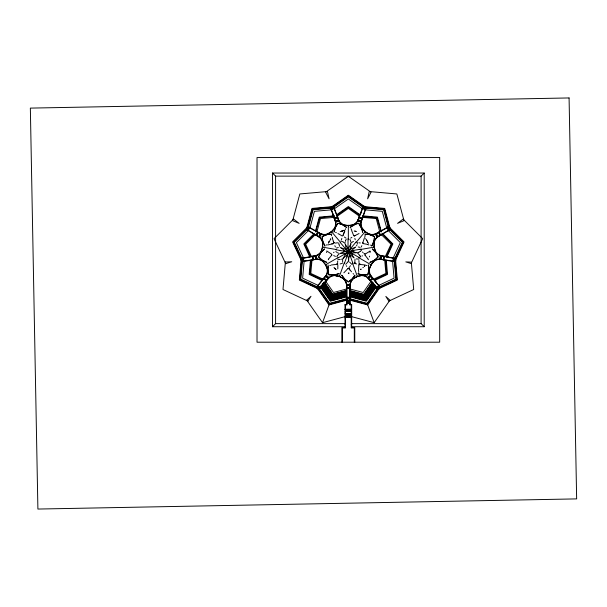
<?xml version="1.0" encoding="UTF-8"?>
<svg xmlns="http://www.w3.org/2000/svg" width="607" height="607" viewBox="0 0 607 607"><rect width="100%" height="100%" fill="white"/><g stroke="black" fill="none" stroke-linecap="round" stroke-linejoin="round"><path stroke-width="0.91" d="M345.406 244.181L346.149 249.507L341.028 247.853M368.76 269.531L368.752 268.18M348.335 260.38L349.662 254.401L354.215 257.922M380.134 259.272L380.771 255.653M322.431 247.231L322.628 242.754A10.448 10.448 0 0 0 315.018 234.886L305.662 244.242L311.254 256.23A10.448 10.448 0 0 0 321.095 251.435L322.431 247.201M327.826 267.414L327.909 271.079L328.857 274.888L333.698 275.092M342.629 259.644L342.636 262.33M351.673 316.664L374.162 322.689L389.922 300.169L385.832 296.436L388.821 301.11L413.708 289.501L411.311 262.125L405.802 261.898L411.068 263.544L422.669 238.665L403.101 219.097L397.539 223.368L404.019 220.682L396.857 193.959L369.231 191.539L367.622 198.823L371.059 192.207L348.35 176.296L325.633 192.207L329.077 198.823L327.461 191.539L299.835 193.959L292.673 220.682L299.16 223.368L293.591 219.097L274.023 238.665L285.685 263.658L291.732 261.754L285.396 262.027L282.991 289.501L307.908 301.125L310.996 296.284L306.763 300.162L322.537 322.689L345.019 316.664M304.115 261.207L302.627 278.165L317.977 285.32M310.405 260.304L309.175 274.387L322.37 280.662M311.027 260.911L309.889 273.977L321.702 279.486M341.923 342.204L341.923 327.499L345.019 327.499L345.019 304.433L346.567 304.433L346.506 284.357A10.448 10.448 0 0 0 343.289 278.583L339.343 276.496L335.011 275.532A10.448 10.448 0 0 0 325.936 281.663L333.524 292.498L346.301 289.076A10.448 10.448 0 0 0 343.289 278.552M327.826 267.406L328.167 265.047M359.048 262.497L358.896 260.479M354.792 263.385L354.974 259.371M355.019 247.489L350.064 249.12L350.854 243.043M354.883 262.869L354.951 262.368M365.239 234.818L364.754 237.512M368.661 270.866L367.721 274.766L361.059 274.637M328.106 266.306L328.068 271.299M377.266 288.363L367.265 277.096A10.759 10.759 0 0 0 362.683 275.35L357.242 276.238L352.5 279.053A10.759 10.759 0 0 0 350.11 283.332L349.662 285.867L349.662 304.896L351.21 304.896L351.21 327.962L354.306 327.962L354.306 342.204M358.661 272.391L358.79 271.488M337.712 261.048L337.636 262.497M333.956 232.2L334.449 229.856M364.291 238.255L362.72 242.929L363.123 243.619M357.569 242.497L357.204 244.067M334.214 231.684L336.005 226.29M374.185 239.75L374.458 236.586L369.481 234.659M379.747 258.977L380.308 255.797M380.536 258.977L381.044 256.071M383.169 259.652L383.753 256.336M383.601 259.394L384.072 256.731M383.928 259.796L384.512 256.458M386.796 257.201L392.896 243.915L382.622 233.574M393.237 261.093L393.708 258.43M393.548 261.526L394.155 258.127M393.935 261.594L394.535 258.195L393.389 257.99L392.79 261.389L393.935 261.594L380.088 259.272M344.996 242.701L345.102 242.178M361.211 221.843L365.907 208.611L362.66 207.427L362.265 208.52L365.505 209.703L365.907 208.611M374.102 240.152L372.357 244.833M341.43 239.78L341.832 238.399M358.509 270.752L358.866 264.796M309.987 227.853L314.411 211.327L331.521 209.832M315.374 231.677L319.274 217.116L334.29 215.804M346.21 298.872L346.567 300.222L350.125 300.177L350.489 298.872M343.092 258.794L345.853 253.43L340.481 253.233M334.449 229.856L335.777 226.441L337.978 223.186L342.591 224.651L346.65 227.337M345.368 241.282L345.656 240.501M381.515 255.896L381.15 259.318M343.122 235.129L343.516 233.976M346.718 255.926L348.198 251.753L347.25 255.365M362.66 207.427L357.751 220.584M354.253 230.986L355.71 231.426M363.016 207.556L357.47 221.57A10.759 10.759 0 0 1 353.767 224.772L348.35 225.796L342.925 224.772A10.759 10.759 0 0 1 339.222 221.57L333.683 207.556M355.012 231.085L356.461 231.608M322.537 322.689L329.002 304.926L318.273 289.615L316.3 287.953L299.357 280.055L300.989 261.344L300.571 258.961L292.635 241.943L305.981 228.604L307.096 226.661L311.983 208.429L330.838 206.782L332.841 206.054L348.35 195.196L363.851 206.054L365.854 206.782L384.709 208.429L389.595 226.661L390.718 228.604L404.057 241.943L396.159 258.885L395.718 261.488L397.342 280.055L380.399 287.953L378.396 289.653L367.698 304.926L374.162 322.689M339.275 276.572L344.26 262.884M344.381 263.408L347.583 254.614L343.031 258.134M365.551 208.482L360.793 222.777A10.759 10.759 0 0 0 361.567 227.617L365.065 231.882L369.875 234.583A10.759 10.759 0 0 0 374.769 234.507L388.025 227.337M361.446 220.804L358.138 219.855M360.983 213.125L360.383 213.725M361.127 212.731L360.907 212.268M334.434 228.331L331.43 231.646L327.681 234.029A10.448 10.448 0 0 1 321.08 233.93L319.199 237.094L307.134 230.007L308.857 227.01L309.866 227.595L308.136 230.584L307.134 230M345.8 240.137L346.256 239.219M361.855 245.683L361.271 246.996M371.135 264.925L369.435 269.068A10.448 10.448 0 0 0 373.897 279.03L385.885 273.438L384.732 260.259A10.448 10.448 0 0 0 373.844 261.397L371.135 264.963M356.886 245.031L356.529 245.865M343.873 233.035L344.313 232.102M386.568 255.888L392.084 244.06L381.932 233.316M393.177 257.952L400.339 242.603L388.237 230.501M328.288 259.75L328.637 259.045M362.698 242.891L362.948 242.398M345.3 229.461L345.732 228.657M328.766 258.817L331.839 254.963M354.784 275.275L351.893 279.114L348.342 281.823L344.784 279.114L341.9 275.275M355.027 275.183L352.189 279.008L348.342 281.974L344.503 279.023L341.65 275.183M307.468 230.197L309.198 227.208M307.992 230.061L309.342 227.724M311.596 232.564L313.887 233.885M315.572 231.904L319.798 217.746L334.503 216.046M315.951 235.061L317.651 232.124M316.459 234.955L317.81 232.61M316.634 235.433L318.311 232.519M319.077 236.609L320.557 234.052M319.684 237.117L321.293 234.317M329.146 241.669L328.873 242.132L329.222 241.707M330.352 239.575L330.732 238.923L330.504 239.659M330.428 239.613L330.785 238.999M329.76 240.941L329.996 240.19M333.562 243.619L333.736 242.398M336.202 225.925L338.031 223.33L342.295 224.658L346.316 227.276M372.303 244.932L371.719 245.888M371.871 245.994L373.942 241.328L374.587 236.51L370.111 234.666L365.148 234.12M348.137 261.647L348.426 261.192M350.451 265.684L349.655 266.777M326.012 275.555L317.074 286.383L319.722 288.606L319.972 288.31L317.324 286.087M344.928 230.835L342.94 235.728L342.189 236.002L339.176 234.165M336.87 256.526L337.196 256.025M347.963 268.491L343.865 272.824M344.738 243.437L348.031 248.597L350.892 244.044M372.425 281.898L363.821 294.274L350.163 290.571M350.087 291.026L364.01 294.805L372.766 282.232M364.01 294.805L372.797 282.255M373.07 282.604L364.208 295.336L350.11 291.565L364.185 295.29M372.842 283.735L364.397 295.875L350.125 291.997M350.148 292.491L364.595 296.406L373.146 284.114M364.595 296.406L373.176 284.144M373.442 284.501L364.784 296.937L350.171 293.022M374.322 284.061L364.982 297.468L350.095 293.431M365.156 297.954L374.094 285.184M374.132 285.214L365.179 297.999L350.118 293.925M374.921 284.82L365.368 298.538L350.14 294.456M375.255 285.229L365.566 299.069L350.156 294.896M365.74 299.547L375.521 285.586M375.581 285.571L365.755 299.6L350.087 295.404M375.847 285.927L365.953 300.131L350.11 295.89M376.143 286.307L366.142 300.662L350.125 296.33M375.945 287.483L366.34 301.201L350.148 296.861M348.001 261.837L345.717 264.326M337.28 255.904L338.827 254.105M318.584 236.609L320.306 233.619L308.864 227.01M350.952 248.407L348.228 251.708L345.057 253.559M351.286 248.483L348.464 251.905L345.216 253.825M319.722 288.606L328.835 277.923M317.074 286.383L317.818 285.495L320.466 287.718M325.435 276.458L328.22 278.476M317.362 286.625L326.725 274.827A10.759 10.759 0 0 0 327.651 270.009L325.83 264.804L322.234 260.623A10.759 10.759 0 0 0 317.598 259.014L302.696 261.222M333.964 267.604L335.064 268.643M350.064 249.12L356.081 241.95M356.013 242.519L365.376 231.358M319.434 288.363L329.434 277.096A10.759 10.759 0 0 1 334.009 275.35L339.457 276.238L344.199 279.053A10.759 10.759 0 0 1 346.582 283.332L347.029 285.867L347.029 304.896L345.019 304.896M336.149 269.667L334.548 268.104M323.243 283.826L324.715 282.627M367.895 277.953L370.71 275.593M333.592 252.664L334.032 252.178M308.455 230.501L296.36 242.603L303.553 258.028M313.796 233.923L303.803 243.915L309.904 257.209M313.948 234.719L304.608 244.06L310.154 255.942M351.673 326.725L424.202 326.725L421.099 323.63L421.099 176.129L424.202 173.033L272.497 173.033L272.497 326.725L345.019 326.725M272.497 326.725L275.593 323.63L275.593 176.129L272.497 173.033M355.543 246.95L351.286 250.82L355.861 252.656M361.476 250.388L360.308 251.344M369.451 251.404L369.951 250.934M378.427 285.556L394.064 278.165L392.6 261.359M350.034 227.337L354.078 224.658L358.707 223.186L361.302 227.276M369.177 251.647L364.974 254.219L365.285 255.433M350.36 227.276L356.362 223.877M358.828 264.827L360.08 264.455M361.051 269.121L360.421 269.531L361.104 269.182M364.382 266.321L364.853 265.813M364.473 266.359L364.815 265.851M367.789 277.482L370.262 275.411M368.396 277.983L370.649 276.094M369.974 280.199L372.554 278.036M370.475 280.282L372.546 278.545M370.46 280.798L373.062 278.621M374.329 280.654L387.524 274.387L386.28 260.244M375.308 281.261L376.302 282.445M373.95 284.417L374.367 285.502M376.765 287.771L378.836 286.034M376.727 288.31L379.367 286.087M376.977 288.606L379.625 286.383L378.874 285.495L376.226 287.718L376.977 288.606L367.857 277.923M324.29 248.946L320.746 252.626L318.493 256.928L322.067 260.198M351.521 242.648L352.143 242.185M350.694 238.119L351.885 237.314M354.45 235.986L354.996 235.63M324.472 249.037L320.928 252.603L318.645 256.905L321.93 259.933M374.61 260.198L378.191 256.928L375.945 252.633L372.395 248.946M334.282 208.823L348.35 198.975L362.409 208.823M336.771 214.643L348.35 206.532L359.921 214.643M337.477 214.969L348.35 207.359L359.215 214.969M352.606 241.874L353.449 241.389M374.602 260.206L370.012 262.452M331.43 231.608L327.681 233.999A10.448 10.448 0 0 1 317.066 231.343L320.488 218.566L333.668 217.412M354.905 235.645L359.033 233.543M360.004 251.541L358.949 252.171M371.12 276.261L368.646 278.643M339.571 253.802L345.284 251.419L341.62 248.119M387.835 227.01L386.834 227.595L388.556 230.584L389.565 230L387.835 227.01L375.619 233.93A10.448 10.448 0 0 1 369.01 234.029L365.262 231.608L362.258 228.331A10.448 10.448 0 0 1 363.032 217.412L376.211 218.566L379.633 231.343A10.448 10.448 0 0 1 369.01 233.999M365.558 238.581L365.824 239.044M366.309 239.545L366.453 240.129M325.382 264.918L338 257.634M337.826 258.066L345.853 253.43M367.675 242.254L367.538 241.669M389.375 229.674L376.537 237.565A10.759 10.759 0 0 0 374.026 241.768L373.958 247.284L375.908 252.451A10.759 10.759 0 0 0 379.709 255.539L394.467 258.567M378.305 236.472L377.463 237.125L375.665 233.915M368.525 243.377L367.463 241.707M389.565 230.007L378.115 236.609L376.386 233.619M338.926 220.538L335.474 221.798L330.785 208.611L334.032 207.427L334.434 208.52L331.187 209.703L330.792 208.611M361.962 256.078L362.538 255.775M357.348 276.496L353.403 278.552A10.448 10.448 0 0 0 350.193 284.357L350.125 304.433L351.673 304.433L351.673 327.499L354.769 327.499L354.769 342.204M361.689 275.532L357.348 276.534L353.403 278.583A10.448 10.448 0 0 0 350.391 289.076L363.168 292.498L370.756 281.663A10.448 10.448 0 0 0 361.689 275.57M358.828 252.239L357.614 252.785M374.982 279.486L386.811 273.977L385.68 261.078M327.78 244.97L333.584 243.582M338.683 273.651L335.959 274.561M339.275 273.59L333.713 275.085M371.135 261.875L375.126 259.667L378.04 256.905L375.748 252.603L372.288 249.098M364.89 253.407L363.874 253.802M330.921 208.975L334.169 207.791M331.407 209.21L333.949 208.284M333.091 214.901L333.167 214.043M334.298 218.156L337.484 216.995L336.68 214.757M334.753 218.399L337.287 217.473M334.571 218.877L337.735 217.723M335.694 221.35L338.463 220.341M335.83 222.124L338.865 221.024M341.824 231.024L343.099 230.743L341.665 231.085M343.638 230.364L344.298 230.311M341.855 231.108L343.031 230.675M343.668 230.448L344.268 230.228M341.005 231.51L340.224 231.608M371.029 261.913L369.967 262.27M337.811 263.286L336.786 263.635M326.134 245.099L327.006 244.818M342.265 259.014L341.529 259.235M315.974 255.638L302.165 258.187L302.764 261.594L303.902 261.389L303.303 257.99L302.165 258.195M336.422 248.013L338.334 247.55M337.234 264.311L331.316 264.993M356.908 223.71L358.654 223.33L361.977 229.492M332.894 294.22L346.529 290.571L332.879 294.274L324.267 281.898M332.704 294.752L323.933 282.232L332.682 294.805L346.612 291.026M346.589 291.512L332.492 295.336L323.63 282.612M332.317 295.821L346.567 291.997L332.295 295.875L323.326 282.991M322.992 283.393L332.105 296.406L346.544 292.491M346.521 292.976L331.908 296.937L323.265 284.516M331.733 297.415L346.597 293.431L331.71 297.468L322.393 284.076M346.574 293.925L331.521 297.999L322.583 285.237M346.559 294.41L331.323 298.538L321.786 284.835M331.149 299.016L346.536 294.896M346.536 294.941L331.134 299.069L321.444 285.237M346.514 295.381L330.959 299.547L321.179 285.586M346.605 295.404L330.936 299.6L321.634 286.314M346.589 295.844L330.747 300.131L320.853 285.927M320.549 286.299L330.549 300.662L346.567 296.33M330.549 300.662L346.567 296.375M346.551 296.861L330.36 301.201L320.208 286.701M346.908 299.168L329.389 303.864L318.963 288.978L316.801 287.164L300.336 279.486L301.929 261.306L301.467 258.681L293.75 242.14L306.725 229.173L307.969 227.018L312.711 209.301L331.043 207.7L333.273 206.888L348.35 196.334L363.418 206.888L365.649 207.7L383.981 209.301L388.73 227.018L389.975 229.173L402.942 242.14L395.263 258.605L394.778 261.45L396.356 279.486L379.891 287.164L377.698 289.023L367.311 303.864L349.791 299.168M346.969 299.63L329.191 304.395L318.622 289.296L316.55 287.559L299.843 279.774L301.459 261.329L301.019 258.825L293.196 242.041L306.353 228.885L307.537 226.836L312.347 208.869L330.944 207.237L333.061 206.471L348.35 195.765L363.639 206.471L365.755 207.237L384.345 208.869L389.163 226.836L390.347 228.885L403.503 242.041L395.711 258.749L395.248 261.465L396.849 279.774L380.149 287.559L378.047 289.334L367.501 304.395L349.731 299.63M329.002 304.926L347.029 300.093M326.741 234.765L322.226 236.586L322.583 240.152M342.333 263.392L340.102 263.939M335.314 221.031L338.554 219.855L334.04 207.427M335.625 274.637L328.956 274.766L328.129 271.701M351.984 250.979L348.319 251.655L344.002 250.911M353.843 250.949L348.372 251.958L344.647 251.336M302.764 261.594L316.611 259.272L315.921 255.653M326.429 251.92L326.71 252.527M314.95 255.964L315.784 259.295M302.225 258.567L316.991 255.539A10.759 10.759 0 0 0 320.792 252.451L322.742 247.284L322.674 241.768A10.759 10.759 0 0 0 320.155 237.565L307.324 229.674M351.286 250.82L361.119 249.082M360.095 249.591L374.443 247.064M327.621 234.575L331.741 234.31M331.756 243.839L333.015 243.65M340.224 259.508L337.773 259.652M346.514 284.402L350.186 284.402M350.072 285.176L346.643 285.411M356.878 252.679L351.127 252.907L353.646 257.656M365.368 264.993L359.989 264.477M337.833 242.8L335.906 242.975M365.035 234.31L369.064 234.575M329.722 265.434L330.633 265.403M358.949 259.143L356.127 258.87M350.125 288.226L346.567 288.226M350.072 297.233L346.567 297.233M350.125 298.007L346.567 298.007M275.593 176.129L421.099 176.129M347.917 268.491L348.767 268.491L351.552 271.837M348.342 273.12L349.108 273.12L348.342 273.294M346.567 287.452L350.125 287.452M347.029 287.521L349.662 287.521M347.029 287.839L349.662 287.839M347.029 287.908L349.662 287.908M347.029 288.295L349.662 288.295M347.029 297.62L349.662 297.688M346.999 300.564L349.662 300.564M346.999 301.011L349.662 300.951M346.999 301.338L349.662 301.338M346.999 301.398L349.662 301.398M346.999 301.725L349.662 301.725M346.999 301.785L349.662 301.785M346.999 302.111L349.662 302.111M346.999 302.172L349.662 302.172M346.999 302.498L349.662 302.498M346.999 302.559L349.662 302.559M346.567 303.659L347.029 303.659M349.662 303.659L350.125 303.659M345.019 309.213L351.673 309.153M345.019 309.54L351.21 309.54M345.482 309.987L351.21 309.927M345.482 310.314L351.21 310.314M345.482 310.374L351.21 310.374M345.482 310.701L351.21 310.701M345.482 310.761L351.21 310.761M345.482 311.088L351.21 311.088M345.482 311.156L351.21 311.156M345.482 311.474L351.21 311.474M345.482 311.543L351.21 311.543M345.019 311.861L345.482 311.861M351.21 311.861L351.673 311.861M345.019 313.644L351.673 313.644M345.482 313.705L351.21 313.705M345.482 314.031L351.21 314.031M345.482 314.092L351.21 314.092M345.482 314.418L351.21 314.418M345.482 314.479L351.21 314.479M345.482 314.866L351.21 314.805M345.482 315.253L351.21 315.192M345.482 315.64L351.21 315.64M345.482 315.966L351.21 316.027M345.019 316.353L351.673 316.353M345.482 316.74L351.21 316.801M345.482 317.127L351.21 317.127M345.482 317.514L351.21 317.514M345.019 317.901L345.482 317.901M351.21 317.901L351.673 317.901M275.593 323.63L345.019 323.63M351.673 323.63L421.099 323.63M345.019 324.555L345.482 324.555M351.21 324.555L351.673 324.555M331.665 234.12L326.581 234.666L322.089 236.51L322.734 241.313L324.806 245.994M366.044 265.403L366.962 265.434M358.851 242.8L360.277 242.952M363.1 243.582L367.372 244.348M365.179 209.832L382.281 211.327L386.712 227.853M362.409 215.804L377.425 217.116L381.272 231.229M363.676 216.593L376.894 217.746L381.128 231.904M340.656 247.747L340.231 247.664M394.535 258.187L380.726 255.638M370.346 251.381L369.974 252.527M322.234 247.064L336.582 249.591M336.066 249.788L345.284 251.419M369.504 256.177L369.375 256.913M393.996 261.222L379.094 259.014A10.759 10.759 0 0 0 374.466 260.623L370.869 264.804L369.041 270.009A10.759 10.759 0 0 0 369.967 274.827L379.329 286.625M358.236 246.95L360.148 247.413M361.226 221.798L357.773 220.538M356.582 263.939L354.351 263.392M335.011 275.57L339.343 276.534M360.725 274.561L358.001 273.651M350.171 292.976L364.769 296.884M350.14 294.41L365.353 298.485M350.102 295.844L365.93 300.078M350.125 300.222L367.698 304.926M326.809 262.3L322.264 260.16M359.898 263.635L358.874 263.286M326.672 262.452L322.082 260.206M337.902 233.634L338.714 233.938M340.929 240.964L341.544 241.199M362.531 207.791L365.771 208.975M362.751 208.284L365.285 209.21M359.215 216.995L362.402 218.156M359.405 217.473L361.947 218.399M358.965 217.723L362.121 218.877M358.229 220.341L360.998 221.35M357.834 221.024L360.869 222.124M353.699 235.713L354.496 236.002M367.417 244.363L368.897 244.97M358.009 273.856L362.971 275.085L367.827 274.888L368.775 271.086L368.851 267.414M335.55 232.367L336.399 232.701M321.08 233.93L320.094 233.52M370.543 245.099L371.378 245.456M333.683 255.585L335.436 256.404M342.09 241.434L342.94 241.874M324.077 279.63L310.814 273.438L311.968 260.259A10.448 10.448 0 0 1 322.848 261.397L325.557 264.963M337.742 252.838L338.448 253.187M351.665 253.506L348.426 251.67L345.588 248.331M352.561 254.371L348.274 251.935L345.815 249.067M308.675 227.337L321.922 234.507A10.759 10.759 0 0 0 326.824 234.583L331.634 231.882L335.125 227.617A10.759 10.759 0 0 0 335.906 222.777L331.141 208.482M351.127 252.907L359.367 257.656M358.684 257.634L371.294 264.918M329.229 241.518L328.857 242.163M328.501 242.785L328.44 243.225M337.067 252.451L335.792 251.579M325.989 275.593L328.797 277.953M343.304 242.072L344.07 242.58M351.855 264.364L349.579 262.072M345.99 238.119L344.404 237.018M337.204 264.28L337.849 264.827L337.803 268.871M335.216 268.772L335.625 269.121M326.429 275.411L328.903 277.482M326.042 276.094L328.304 277.983M324.146 278.036L326.718 280.199M324.146 278.545L326.217 280.282M323.637 278.621L326.232 280.798M317.863 286.034L319.927 287.771M306.763 300.162L307.908 301.125M362.508 252.019L363.092 252.664M353.077 273.567L353.76 274.182M357.751 253.218L359.572 255.206M364.845 254.963L367.918 258.817M326.733 250.934L331.71 254.219L331.847 255.008M379.625 286.383L370.68 275.555M374.602 280.419L376.386 282.543M363.403 267.262L362.827 267.74M331.301 231.358L340.664 242.519M340.186 242.405L346.149 249.507M349.108 269.007L349.852 269.94M346.764 266.367L346.225 265.684M323.023 283.363L332.12 296.353M322.613 285.207L331.536 297.954M359.701 255.372L360.11 255.995M325.011 245.972L323.334 242.679M351.749 230.835L353.737 235.728M360.141 256.055L360.695 257.102M349.495 268.264L348.934 267.338M387.501 227.208L389.224 230.197M387.349 227.724L388.708 230.061M379.049 232.124L380.741 235.061M378.882 232.61L380.232 234.955M378.381 232.519L380.065 235.433M376.143 234.052L377.615 236.609M375.399 234.317L377.015 237.117M367.068 240.858L366.681 240.19L366.924 240.941M335.064 243.316L334.548 242.368M350.952 228.657L351.817 230.265M338.949 220.584L338.456 219.635M349.844 239.279L350.262 240.137M335.405 246.996L334.821 245.683M368.085 259.128L368.396 259.75M339.685 246.26L339.123 244.833M361.309 227.291L362.227 229.856M325.557 264.925L327.256 269.068A10.448 10.448 0 0 1 322.803 279.03M333.698 242.421L332.393 238.255M333.713 242.345L333.273 241.222M350.482 240.691L350.899 241.958M350.042 255.904L348.206 251.859L349.989 256.64M349.662 254.401L353.084 263.787M352.424 262.884L357.409 276.572M323.182 242.269L322.674 240.577M339.002 244.462L338.668 243.035M354.852 238.399L355.247 239.78M374.261 247.201L375.596 251.473A10.448 10.448 0 0 0 385.445 256.23L391.029 244.242L381.682 234.886A10.448 10.448 0 0 0 374.071 242.754L374.261 247.231M348.805 260.236L347.583 254.614M362.235 229.856L362.72 232.2M362.144 230.099L362.538 232.215M368.312 265.001L368.669 267.05M368.51 265.047L368.851 267.406M316.384 255.797L316.945 258.977M315.648 256.071L316.164 258.977M312.946 256.336L313.531 259.652M312.62 256.731L313.091 259.394M312.18 256.458L312.772 259.796M309.35 260.418L307.832 260.691M302.992 258.43L303.462 261.093M302.544 258.127L303.143 261.526M285.396 262.027L285.685 263.658M331.445 234.818L331.551 235.721M332.257 237.216L332.34 237.898M348.471 247.368L348.19 251.806L348.16 247.375M424.202 173.033L424.202 326.725M349.822 284.812L346.87 284.812M348.342 225.159L348.342 239.727M348.031 238.612L348.031 248.597M345.482 304.896L345.482 327.962L342.386 327.962L342.386 342.204M333.668 217.45A10.448 10.448 0 0 1 334.434 228.369M302.392 261.283L300.829 279.205L317.059 286.77L319.312 288.659L329.578 303.333L346.847 298.705L349.852 298.705L367.114 303.333L377.357 288.704L379.641 286.77L395.87 279.205L394.315 261.427L394.816 258.468L402.388 242.239L389.603 229.454L388.298 227.193L383.616 209.734L365.551 208.155L363.206 207.298L348.35 196.896L333.493 207.298L331.149 208.155L313.075 209.734L308.402 227.193L307.096 229.454L294.312 242.239L301.914 258.544L302.392 261.283M387.941 257.027L389.398 257.672L387.941 257.027M348.35 208.421L337.515 216.009A10.448 10.448 0 0 0 343.941 224.871L348.35 225.485L352.758 224.871A10.448 10.448 0 0 0 359.185 216.009L348.35 208.421M569.078 97.947L30.35 108.107L37.9 509.053L576.65 498.893L569.078 97.947M439.68 157.554L257.019 157.554L257.019 342.204L439.68 342.204L439.68 157.554M349.662 302.885L346.999 302.885L349.662 302.946M349.662 303.272L346.999 303.272L349.662 303.333"/></g></svg>
